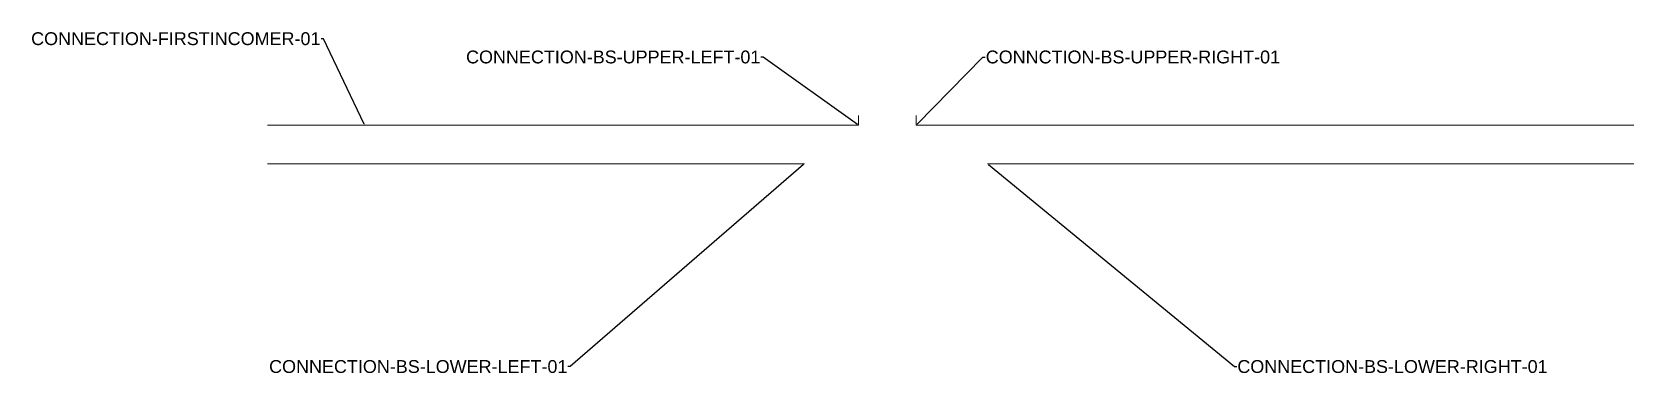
# Model space of a CAD drawing. Header units: millimetres. Extents: x -52 to 197, y -39 to 14.
import ezdxf
from ezdxf import colors
from ezdxf.entities.mleader import LeaderData, LeaderLine
from ezdxf.math import Vec2, Vec3

# ---------------------------------------------------------------- set-up
doc = ezdxf.new("R2010")
doc.units = ezdxf.units.MM
doc.layers.add('PDF_Geometry', color=7, linetype='Continuous')
doc.layers.add('TEMP_ZONE', color=7, linetype='Continuous')
doc.styles.get("Standard").update_dxf_attribs({"font": 'arial.ttf'})

# ---------------------------------------------------------------- blocks, each defined once
blk = doc.blocks.new('A$Cd13c8d2c')
at = {"layer": 'PDF_Geometry', "lineweight": 0}
for points in [[(-15.13, 0), (-14.35, 0), (42.74, 0)], [(33.74, 0), (76.79, 0), (76.79, 1.48)], [(85.79, 1.48), (85.79, 0), (196.66, 0), (197.44, 0)], [(-15.13, -6.01), (-14.35, -6.01), (42.74, -6.01)], [(33.74, -6.01), (47.24, -6.01), (68.39, -6.01)], [(96.88, -6.01), (196.66, -6.01), (197.44, -6.01)]]:
    blk.add_lwpolyline(points, dxfattribs=at)
blk = doc.blocks.new('BUSBAR')
at = {"layer": 'TEMP_ZONE'}
blk.add_blockref('A$Cd13c8d2c', (0, 0), dxfattribs=at)

msp = doc.modelspace()

# ---------------------------------------------------------------- block references
at = {"layer": 'TEMP_ZONE'}
msp.add_blockref('BUSBAR', (0, 0), dxfattribs=at)

# ---------------------------------------------------------------- leaders
ml = msp.add_multileader_mtext('Standard', dxfattribs=at)
ml.set_content('CONNECTION-FIRSTINCOMER-01', color=256)
ml.set_leader_properties()
ml.build(insert=Vec2(0, 0))
ml.multileader.update_dxf_attribs({"dogleg_length": 0.36, "arrow_head_size": 0.18})
ctx = ml.context
ctx.base_point, ctx.char_height, ctx.arrow_head_size, ctx.landing_gap_size = Vec3(-51.35, 13.44), 2, 0.18, 0.09
ctx.text_align_type = 2
notes = []
notes.append((ctx, [(0, (1, 1, 0), (-6.45, 13.44), (-1, 0), 0.36, [(0, [(0, 0)], 0, [])])]))
ctx.mtext.insert, ctx.mtext.alignment, ctx.mtext.flow_direction = Vec3(-6.9, 14.45), 3, 5
ml = msp.add_multileader_mtext('Standard', dxfattribs=at)
ml.set_content('CONNECTION-BS-UPPER-LEFT-01', color=256)
ml.set_leader_properties()
ml.build(insert=Vec2(0, 0))
ml.multileader.update_dxf_attribs({"dogleg_length": 0.36, "arrow_head_size": 0.18})
ctx = ml.context
ctx.base_point, ctx.char_height, ctx.arrow_head_size, ctx.landing_gap_size, ctx.plane_origin = Vec3(16.31, 10.58), 2, 0.18, 0.09, Vec3(76.79, 0)
ctx.text_align_type = 2
notes.append((ctx, [(0, (1, 1, 0), (61.99, 10.58), (-1, 0), 0.36, [(0, [(76.79, 0)], 0, [])])]))
ctx.mtext.insert, ctx.mtext.alignment, ctx.mtext.flow_direction = Vec3(61.54, 11.6), 3, 5
ml = msp.add_multileader_mtext('Standard', dxfattribs=at)
ml.set_content('CONNCTION-BS-UPPER-RIGHT-01', color=256)
ml.set_leader_properties()
ml.build(insert=Vec2(0, 0))
ml.multileader.update_dxf_attribs({"dogleg_length": 0.36, "arrow_head_size": 0.18})
ctx = ml.context
ctx.base_point, ctx.char_height, ctx.arrow_head_size, ctx.landing_gap_size, ctx.plane_origin = Vec3(96.51, 10.58), 2, 0.18, 0.09, Vec3(85.79, 0)
notes.append((ctx, [(0, (1, 1, 0), (96.15, 10.58), (1, 0), 0.36, [(0, [(85.79, 0)], 0, [])])]))
ctx.mtext.insert, ctx.mtext.flow_direction = Vec3(96.6, 11.6), 5
ml = msp.add_multileader_mtext('Standard', dxfattribs=at)
ml.set_content('CONNECTION-BS-LOWER-LEFT-01', color=256)
ml.set_leader_properties()
ml.build(insert=Vec2(0, 0))
ml.multileader.update_dxf_attribs({"dogleg_length": 0.36, "arrow_head_size": 0.18})
ctx = ml.context
ctx.base_point, ctx.char_height, ctx.arrow_head_size, ctx.landing_gap_size, ctx.plane_origin = Vec3(-14.34, -37.6), 2, 0.18, 0.09, Vec3(68.39, -6.01)
ctx.text_align_type = 2
notes.append((ctx, [(0, (1, 1, 0), (31.97, -37.6), (-1, 0), 0.36, [(0, [(68.39, -6.01)], 0, [])])]))
ctx.mtext.insert, ctx.mtext.alignment, ctx.mtext.flow_direction = Vec3(31.52, -36.58), 3, 5
ml = msp.add_multileader_mtext('Standard', dxfattribs=at)
ml.set_content('CONNECTION-BS-LOWER-RIGHT-01', color=256)
ml.set_leader_properties()
ml.build(insert=Vec2(0, 0))
ml.multileader.update_dxf_attribs({"dogleg_length": 0.36, "arrow_head_size": 0.18})
ctx = ml.context
ctx.base_point, ctx.char_height, ctx.arrow_head_size, ctx.landing_gap_size, ctx.plane_origin = Vec3(135.65, -37.6), 2, 0.18, 0.09, Vec3(96.88, -6.01)
notes.append((ctx, [(0, (1, 1, 0), (135.29, -37.6), (1, 0), 0.36, [(0, [(96.88, -6.01)], 0, [])])]))
ctx.mtext.insert, ctx.mtext.flow_direction = Vec3(135.74, -36.58), 5
for ctx, leaders in notes:
    for number, flags, end, landing, length, lines in leaders:
        leader = LeaderData()
        leader.index, (leader.has_last_leader_line, leader.has_dogleg_vector, leader.attachment_direction) = number, flags
        leader.last_leader_point, leader.dogleg_vector, leader.dogleg_length = Vec3(end), Vec3(landing), length
        for number, points, colour, breaks in lines:
            line = LeaderLine()
            line.index, line.vertices, line.color, line.breaks = number, Vec3.list(points), colors.encode_raw_color(colour), breaks
            leader.lines.append(line)
        ctx.leaders.append(leader)

doc.saveas('drawing.dxf')
